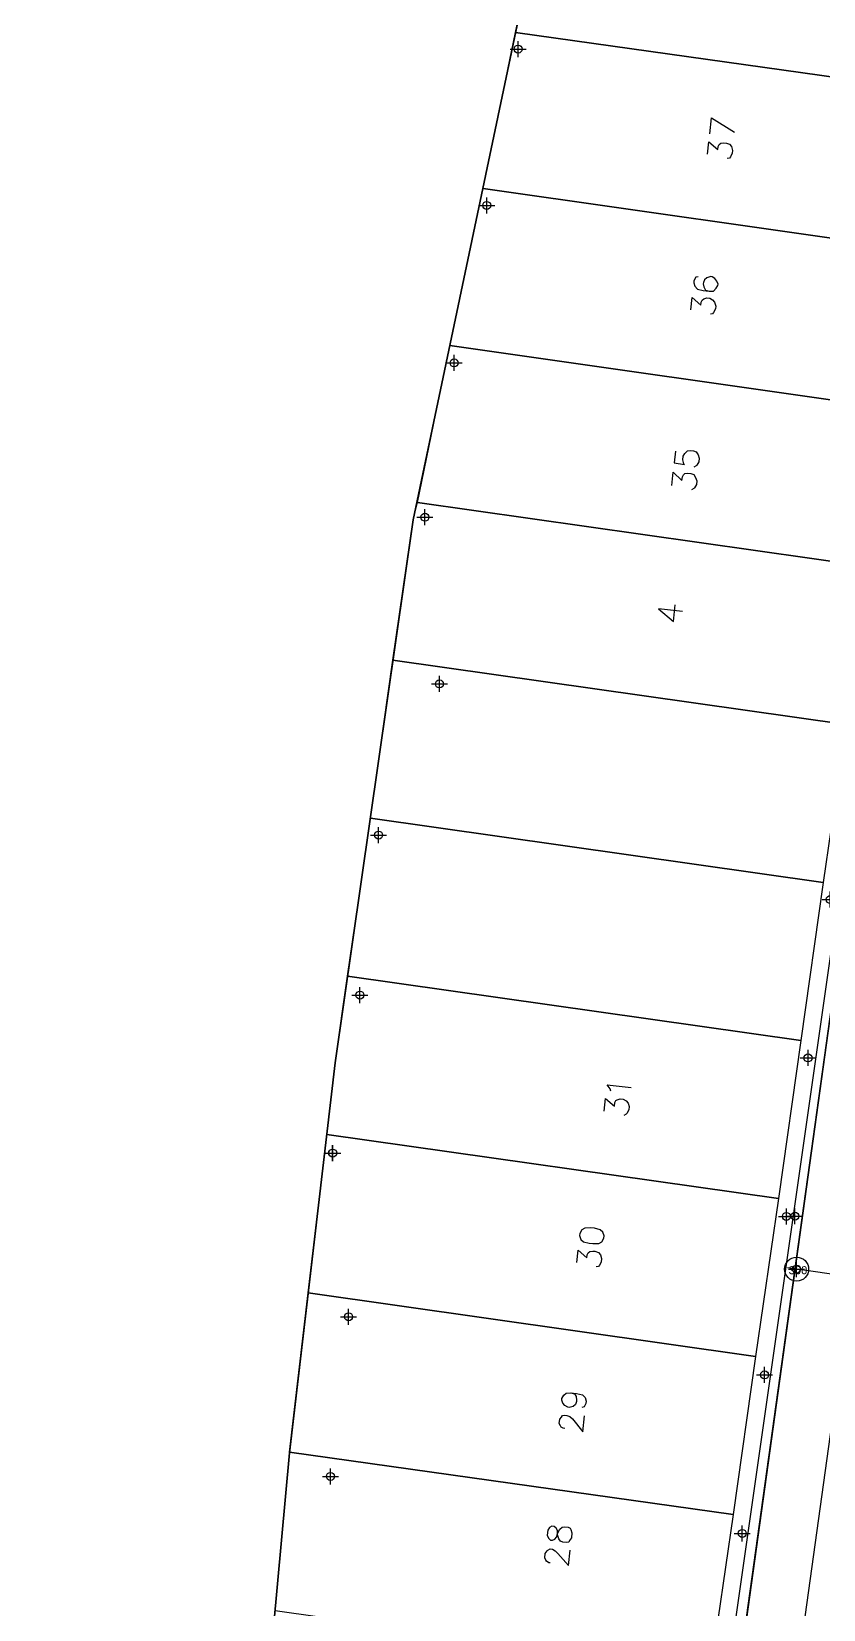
# Model space of a CAD drawing. Header units: metres. Extents: x -977055 to 805873, y -1033982 to 242021.
# Drawn here: x 734.1 to 783.6, y 831.3 to 929.9 of the extents above; entities that cross this region are included whole.
import ezdxf

# ---------------------------------------------------------------- set-up
doc = ezdxf.new("R2010")
doc.units = ezdxf.units.M
doc.header["$PDMODE"] = 32
doc.header["$PDSIZE"] = 1.5
for name, color, linetype in [('linea 1', 1, 'Continuous'), ('puntos nov 7', 50, 'Continuous'), ('PUNTOS V', 4, 'Continuous'), ('V-NODE', 1, 'Continuous')]:
    doc.layers.add(name, color=color, linetype=linetype)
doc.layers.add('PDF2_area escolar', color=7, linetype='Continuous', true_color=0x989898)
doc.layers.add('PDF_Geometry', color=7, linetype='Continuous', true_color=0x797979)
doc.styles.add('CITY2', font='stylu.ttf', dxfattribs={"height": 0.2})
doc.styles.get("Standard").update_dxf_attribs({"font": 'arial.ttf'})
doc.dimstyles.new('COTAS2', dxfattribs={"dimtxt": 0.02, "dimasz": 0.1, "dimexe": 0.15, "dimexo": 0.08, "dimgap": 0.05, "dimtad": 1, "dimzin": 0, "dimdsep": 46, "dimtxsty": 'CITY2', "dimblk": 'ARCHTICK', "dimcen": 1, "dimdle": 0.1, "dimclrd": 1, "dimclre": 1, "dimclrt": 2, "dimadec": 0, "dimazin": 0, "dimtfac": 1, "dimtofl": 0, "dimtmove": 0, "dimatfit": 3, "dimldrblk": 'ARCHTICK', "dimfxl": 0.18, "dimtolj": 1, "dimtzin": 0, "dimarcsym": 0})

# ---------------------------------------------------------------- blocks, each defined once
blk = doc.blocks.new('*U274')
at = {"color": 0, "linetype": 'ByBlock', "lineweight": -2, "transparency": 16777216}
for p, q in [((-1, 0), (1, 0)), ((0, -1), (0, 1))]:
    blk.add_line(p, q, dxfattribs=at)
blk.add_circle((0, 0), 0.5, dxfattribs=at)
blk = doc.blocks.new('*U328', base_point=(781.819, 855.843, 1006.869))
at = {"layer": 'V-NODE', "color": 50, "lineweight": -2, "xscale": 0.5, "yscale": 0.5, "zscale": 0.5}
blk.add_blockref('*U274', (781.819, 855.843, 1006.869), dxfattribs=at)
blk = doc.blocks.new('*U712', base_point=(784.028, 875.632, 1005.997))
at = {"layer": 'V-NODE', "color": 50, "lineweight": -2, "xscale": 0.5, "yscale": 0.5, "zscale": 0.5}
blk.add_blockref('*U274', (784.028, 875.632, 1005.997), dxfattribs=at)
blk = doc.blocks.new('*U721', base_point=(782.635, 865.73, 1006.442))
at = {"layer": 'V-NODE', "color": 50, "lineweight": -2, "xscale": 0.5, "yscale": 0.5, "zscale": 0.5}
blk.add_blockref('*U274', (782.635, 865.73, 1006.442), dxfattribs=at)
blk = doc.blocks.new('*U724', base_point=(781.281, 855.824, 1006.961))
at = {"layer": 'V-NODE', "color": 50, "lineweight": -2, "xscale": 0.5, "yscale": 0.5, "zscale": 0.5}
blk.add_blockref('*U274', (781.281, 855.824, 1006.961), dxfattribs=at)
blk = doc.blocks.new('*U733', base_point=(779.917, 845.924, 1007.454))
at = {"layer": 'V-NODE', "color": 50, "lineweight": -2, "xscale": 0.5, "yscale": 0.5, "zscale": 0.5}
blk.add_blockref('*U274', (779.917, 845.924, 1007.454), dxfattribs=at)
blk = doc.blocks.new('*U736', base_point=(778.523, 836.013, 1008.021))
at = {"layer": 'V-NODE', "color": 50, "lineweight": -2, "xscale": 0.5, "yscale": 0.5, "zscale": 0.5}
blk.add_blockref('*U274', (778.523, 836.013, 1008.021), dxfattribs=at)
blk = doc.blocks.new('*U1009', base_point=(781.92, 852.535, 1006.51))
at = {"layer": 'V-NODE', "color": 50, "lineweight": -2, "xscale": 0.5, "yscale": 0.5, "zscale": 0.5}
blk.add_blockref('*U274', (781.92, 852.535, 1006.51), dxfattribs=at)
blk = doc.blocks.new('*U1780', base_point=(752.789, 839.581, 1007.447))
at = {"layer": 'V-NODE', "color": 50, "lineweight": -2, "xscale": 0.5, "yscale": 0.5, "zscale": 0.5}
blk.add_blockref('*U274', (752.789, 839.581, 1007.447), dxfattribs=at)
blk = doc.blocks.new('*U1783', base_point=(753.923, 849.553, 1006.987))
at = {"layer": 'V-NODE', "color": 50, "lineweight": -2, "xscale": 0.5, "yscale": 0.5, "zscale": 0.5}
blk.add_blockref('*U274', (753.923, 849.553, 1006.987), dxfattribs=at)
blk = doc.blocks.new('*U1786', base_point=(752.927, 859.787, 1007.39))
at = {"layer": 'V-NODE', "color": 50, "lineweight": -2, "xscale": 0.5, "yscale": 0.5, "zscale": 0.5}
blk.add_blockref('*U274', (752.927, 859.787, 1007.39), dxfattribs=at)
blk = doc.blocks.new('*U1789', base_point=(752.925, 859.786, 1006.39))
at = {"layer": 'V-NODE', "color": 50, "lineweight": -2, "xscale": 0.5, "yscale": 0.5, "zscale": 0.5}
blk.add_blockref('*U274', (752.925, 859.786, 1006.39), dxfattribs=at)
blk = doc.blocks.new('*U1792', base_point=(754.63, 869.658, 1005.948))
at = {"layer": 'V-NODE', "color": 50, "lineweight": -2, "xscale": 0.5, "yscale": 0.5, "zscale": 0.5}
blk.add_blockref('*U274', (754.63, 869.658, 1005.948), dxfattribs=at)
blk = doc.blocks.new('*U1795', base_point=(755.797, 879.662, 1005.479))
at = {"layer": 'V-NODE', "color": 50, "lineweight": -2, "xscale": 0.5, "yscale": 0.5, "zscale": 0.5}
blk.add_blockref('*U274', (755.797, 879.662, 1005.479), dxfattribs=at)
blk = doc.blocks.new('*U1798', base_point=(759.6, 889.106, 1005.4))
at = {"layer": 'V-NODE', "color": 50, "lineweight": -2, "xscale": 0.5, "yscale": 0.5, "zscale": 0.5}
blk.add_blockref('*U274', (759.6, 889.106, 1005.4), dxfattribs=at)
blk = doc.blocks.new('*U1801', base_point=(758.694, 899.53, 1004.751))
at = {"layer": 'V-NODE', "color": 50, "lineweight": -2, "xscale": 0.5, "yscale": 0.5, "zscale": 0.5}
blk.add_blockref('*U274', (758.694, 899.53, 1004.751), dxfattribs=at)
blk = doc.blocks.new('*U1804', base_point=(760.516, 909.171, 1004.214))
at = {"layer": 'V-NODE', "color": 50, "lineweight": -2, "xscale": 0.5, "yscale": 0.5, "zscale": 0.5}
blk.add_blockref('*U274', (760.516, 909.171, 1004.214), dxfattribs=at)
blk = doc.blocks.new('*U1807', base_point=(762.554, 919.01, 1003.921))
at = {"layer": 'V-NODE', "color": 50, "lineweight": -2, "xscale": 0.5, "yscale": 0.5, "zscale": 0.5}
blk.add_blockref('*U274', (762.554, 919.01, 1003.921), dxfattribs=at)
blk = doc.blocks.new('*U1810', base_point=(764.517, 928.783, 1003.335))
at = {"layer": 'V-NODE', "color": 50, "lineweight": -2, "xscale": 0.5, "yscale": 0.5, "zscale": 0.5}
blk.add_blockref('*U274', (764.517, 928.783, 1003.335), dxfattribs=at)
blk = doc.blocks.new('base')
at = {"layer": 'PDF_Geometry', "lineweight": 25, "extrusion": (-0.000787417, 0.063364, 0.99799), "elevation": 0.026}
for points in [[(-314.355, -197.288), (-299.601, -195.681), (-292.744, -194.188), (-282.663, -192.111), (-274.476, -190.361), (-258.037, -185.154), (-248.029, -180.61), (-240.539, -177.71), (-228.643, -174.042), (-222.733, -172.714), (-217.384, -171.04), (-209.935, -169.248), (-202.16, -164.759), (-196.196, -160.284), (-195.073, -159.817), (-178.095, -157.457), (-154.298, -156.614), (-136.667, -154.611), (-124.436, -153.164), (-118.066, -151.474), (-100.79, -146.646), (-80.955, -140.967), (-73.385, -139.328), (-61.694, -135.822), (-40.504, -131.604), (-37.727, -130.872), (-17.661, -129.441), (1.311, -127.461), (21.092, -124.929), (41.006, -122.83), (47.376, -123.458), (63.592, -123.186), (81.402, -124.312), (85.639, -96.072), (88.705, -66.393), (92.811, -40.781), (97.16, -22.386), (100.596, -1.562), (102.483, 8.32), (109.691, 37.361), (117.528, 76.62), (126.217, 115.638), (131.513, 149.592), (134.682, 173.973), (136.916, 195.591), (139.956, 229.678), (141.558, 250.676), (142.614, 271.37), (143.252, 283.21), (147.066, 312.938), (152.58, 355.631), (153.554, 396.042), (150.869, 418.02), (151.777, 438.639), (150.959, 458.028), (151.777, 438.639), (150.869, 418.02), (153.554, 396.042), (152.58, 355.631), (147.066, 312.938), (143.252, 283.21), (142.614, 271.37), (141.558, 250.676), (139.956, 229.678), (136.916, 195.591), (134.682, 173.973), (131.513, 149.592), (126.217, 115.638), (117.528, 76.62), (109.691, 37.361), (102.483, 8.32), (100.596, -1.562), (97.16, -22.386), (92.811, -40.781), (88.705, -66.393), (85.639, -96.072), (81.402, -124.312), (63.592, -123.186), (47.376, -123.458), (41.006, -122.83), (21.092, -124.929), (1.311, -127.461), (-17.661, -129.441), (-37.727, -130.872), (-40.504, -131.604), (-61.694, -135.822), (-73.385, -139.328), (-80.955, -140.967), (-100.79, -146.646), (-118.066, -151.474), (-124.436, -153.164), (-136.667, -154.611), (-154.298, -156.614), (-178.095, -157.457), (-195.073, -159.817), (-196.196, -160.284), (-202.16, -164.759), (-209.935, -169.248), (-217.384, -171.04), (-222.733, -172.714), (-228.643, -174.042), (-240.539, -177.71), (-248.029, -180.61), (-258.037, -185.154), (-274.476, -190.361), (-282.663, -192.111), (-292.744, -194.188), (-299.601, -195.681), (-314.355, -197.288), (-312.178, -178.446), (-309.146, -157.898), (-306.876, -132.899), (-305.823, -118.002), (-298.643, -78.802), (-291.055, -45.077), (-282.252, -15.116), (-275.645, 10.473), (-270.319, 33.898), (-263.825, 63.164), (-258.15, 86.408), (-284.424, 123.888)], [(129.33, 446.993), (130.719, 376.627), (119.722, 267.265), (72.738, -35.348), (74.134, -37.232), (92.979, -40.152)], [(107.382, 91.707), (107.261, 90.702), (105.84, 91.615)], [(107.536, 92.987), (107.442, 92.21), (106.898, 92.693), (106.876, 92.51), (106.813, 92.379), (106.711, 92.298), (106.523, 92.275), (106.34, 92.297), (106.163, 92.364), (106.042, 92.518), (105.978, 92.758), (106, 92.94), (106.119, 93.158), (106.176, 93.244), (106.318, 93.273)], [(108.227, 100.648), (108.37, 100.677), (108.489, 100.895), (108.505, 101.032), (108.436, 101.226), (108.275, 101.43), (107.915, 101.52), (107.549, 101.564), (107.269, 101.552), (107.11, 101.385), (106.997, 101.213), (106.986, 101.122), (107.055, 100.928), (107.176, 100.775), (107.348, 100.661), (107.439, 100.65), (107.679, 100.714), (107.832, 100.835), (107.9, 101.012), (107.911, 101.103), (107.887, 101.292), (107.772, 101.491), (107.549, 101.564)], [(108.709, 102.723), (108.615, 101.946), (108.071, 102.429), (108.049, 102.246), (107.986, 102.114), (107.884, 102.034), (107.69, 101.965), (107.507, 101.987), (107.336, 102.1), (107.215, 102.254), (107.151, 102.493), (107.173, 102.676), (107.292, 102.894), (107.349, 102.979), (107.491, 103.009)], [(109.772, 111.544), (109.86, 112.276), (109.225, 112.399), (109.266, 112.347), (109.33, 112.108), (109.302, 111.879), (109.189, 111.707), (109.029, 111.541), (108.841, 111.517), (108.658, 111.539), (108.481, 111.607), (108.366, 111.807), (108.296, 112), (108.324, 112.229), (108.443, 112.446), (108.494, 112.487), (108.642, 112.562)], [(110.031, 113.693), (109.931, 112.87), (109.392, 113.399), (109.365, 113.17), (109.303, 113.038), (109.2, 112.958), (109.012, 112.934), (108.829, 112.956), (108.652, 113.024), (108.537, 113.223), (108.467, 113.417), (108.495, 113.646), (108.614, 113.863), (108.665, 113.904), (108.813, 113.978)], [(109.453, 121.599), (110.961, 121.417), (110.038, 122.224), (109.912, 121.173)], [(91.093, 128.17), (91.733, 128.093), (92.016, 130.053), (91.376, 130.13), (91.093, 128.17), (89.215, 126.819), (50.746, 132.753), (49.396, 134.631), (67.752, 253.123), (69.636, 254.519), (108.099, 248.54), (109.45, 246.662)], [(89.215, 126.819), (91.093, 128.17), (109.45, 246.662), (108.099, 248.54)], [(114.316, 151.571), (114.345, 151.429), (114.546, 151.173), (113.038, 151.355)], [(114.744, 152.818), (114.651, 152.041), (114.106, 152.524), (114.079, 152.296), (114.016, 152.164), (113.919, 152.129), (113.726, 152.06), (113.543, 152.082), (113.371, 152.195), (113.25, 152.349), (113.181, 152.543), (113.209, 152.771), (113.327, 152.989), (113.379, 153.029), (113.527, 153.104)], [(116.581, 162.289), (116.487, 161.511), (115.943, 161.994), (115.921, 161.812), (115.858, 161.68), (115.756, 161.6), (115.568, 161.576), (115.431, 161.592), (115.208, 161.666), (115.087, 161.819), (115.023, 162.059), (115.051, 162.287), (115.164, 162.459), (115.221, 162.545), (115.363, 162.574)], [(117.053, 170.439), (116.83, 170.513), (116.709, 170.666), (116.691, 170.9), (116.702, 170.992), (116.77, 171.169), (116.923, 171.29), (117.163, 171.353), (117.254, 171.342), (117.426, 171.229), (117.547, 171.075), (117.616, 170.882), (117.605, 170.79), (117.486, 170.573), (117.333, 170.452), (117.053, 170.439), (116.687, 170.483), (116.327, 170.573), (116.161, 170.732), (116.097, 170.972), (116.113, 171.109), (116.232, 171.326), (116.375, 171.356)], [(117.46, 172.662), (117.551, 172.651), (117.683, 172.589), (117.718, 172.492), (117.792, 172.344), (117.759, 172.07), (117.651, 171.944), (117.595, 171.858), (117.452, 171.829), (117.315, 171.845), (117.138, 171.913), (116.971, 172.072), (116.328, 172.892), (116.207, 171.886)], [(118.473, 181.073), (118.564, 181.062), (118.691, 180.954), (118.731, 180.902), (118.806, 180.754), (118.773, 180.48), (118.659, 180.308), (118.608, 180.268), (118.46, 180.193), (118.323, 180.21), (118.151, 180.323), (117.985, 180.482), (117.336, 181.256), (117.22, 180.296)]]:
    blk.add_lwpolyline(points, dxfattribs=at)
for points in [[(119.443, 85.2), (117.528, 76.62), (117.288, 75.397), (91.659, 79.366), (93.22, 89.24)], [(121.592, 94.957), (119.443, 85.2), (93.22, 89.24), (94.735, 99.12)], [(123.792, 104.754), (121.592, 94.957), (94.735, 99.12), (96.255, 109.046)], [(125.947, 114.557), (123.792, 104.754), (96.255, 109.046), (97.816, 118.92)], [(127.599, 124.421), (126.217, 115.638), (125.947, 114.557), (97.816, 118.92), (99.331, 128.8)], [(129.114, 134.301), (127.599, 124.421), (99.331, 128.8), (100.891, 138.675)], [(130.675, 144.175), (129.114, 134.301), (100.891, 138.675), (102.406, 148.555)], [(132.098, 154.066), (131.513, 149.592), (130.675, 144.175), (102.406, 148.555), (103.921, 158.435)], [(133.385, 163.974), (132.098, 154.066), (103.921, 158.435), (105.482, 168.309)], [(116.377, 160.597), (116.313, 160.837), (116.147, 160.996), (115.787, 161.086), (115.558, 161.113), (115.187, 161.112), (114.988, 160.997), (114.869, 160.779), (114.852, 160.642), (114.916, 160.402), (115.083, 160.243), (115.443, 160.153), (115.671, 160.126), (116.042, 160.128), (116.242, 160.243), (116.361, 160.46)], [(134.677, 173.927), (133.385, 163.974), (105.482, 168.309), (106.997, 178.189)], [(135.689, 183.867), (134.682, 173.973), (134.677, 173.927), (106.997, 178.189), (108.557, 188.064)], [(118.635, 179.337), (118.566, 179.531), (118.439, 179.639), (118.302, 179.656), (118.154, 179.581), (118.046, 179.455), (117.968, 179.186), (117.849, 178.968), (117.695, 178.848), (117.552, 178.819), (117.324, 178.846), (117.192, 178.908), (117.157, 179.005), (117.088, 179.199), (117.127, 179.519), (117.24, 179.691), (117.297, 179.777), (117.439, 179.806), (117.668, 179.779), (117.8, 179.716), (117.92, 179.563), (117.984, 179.323), (117.997, 179.043), (118.072, 178.895), (118.198, 178.787), (118.335, 178.771), (118.483, 178.846), (118.596, 179.017)]]:
    blk.add_lwpolyline(points, close=True, dxfattribs=at)
blk = doc.blocks.new('_ArchTick')
at = {"color": 0, "linetype": 'ByBlock', "const_width": 0.15}
blk.add_lwpolyline([(-0.5, -0.5), (0.5, 0.5)], dxfattribs=at)
blk = doc.blocks.new('*D5310')
at = {"color": 1, "linetype": 'Continuous', "lineweight": -2, "transparency": 16777216}
for p, q in [((772.04, 782.12), (814.242, 1085.909)), ((779.172, 781.129), (821.374, 1084.918))]:
    blk.add_line(p, q, dxfattribs=at)
at = {"color": 1, "lineweight": -2, "transparency": 16777216}
blk.add_line((814.123, 1085.774), (821.452, 1084.756), dxfattribs=at)
at = {"layer": 'Defpoints', "color": 0, "transparency": 16777216}
for p in [(821.353, 1084.769), (772.029, 782.041, 997.581), (779.161, 781.05, 997.581)]:
    blk.add_point(p, dxfattribs=at)
at = {"color": 1, "lineweight": -2, "transparency": 16777216, "xscale": 0.1, "yscale": 0.1, "zscale": 0.1}
for p, rotation in [((814.222, 1085.76), 172.0910911507729), ((821.353, 1084.769), 352.0910911507729)]:
    blk.add_blockref('_ArchTick', p, dxfattribs=dict(at, rotation=rotation))
at = {"color": 2, "transparency": 16777216, "insert": (817.809, 1085.421), "char_height": 0.2, "attachment_point": 5, "rotation": 352.09109, "style": 'CITY2'}
blk.add_mtext('\\A1;7.20', dxfattribs=at)

msp = doc.modelspace()

# ---------------------------------------------------------------- linework, layer by layer
at = {"elevation": 997.581}
msp.add_lwpolyline([(777.44957, 768.73341), (816.44511, 1049.36051), (809.30523, 1050.36899), (770.31806, 769.72412), (777.44957, 768.73341)], dxfattribs=at)
at = {"layer": 'linea 1', "elevation": 997.581}
for points in [[(809.48179, 1051.63995), (770.20279, 768.89443)], [(813.04755, 1051.1446), (773.76855, 768.39907)]]:
    msp.add_lwpolyline(points, dxfattribs=at)
at = {"layer": 'linea 1'}
msp.add_point((781.92311, 852.53508, 997.925), dxfattribs=at)
at = {"layer": 'PUNTOS V'}
for points, elevation in [([(777.26769, 767.42416), (777.26769, 767.42416), (816.43427, 1049.36051), (809.30523, 1050.36899), (770.31806, 769.72412), (768.33485, 754.33331)], 1012.915), ([(781.35766, 852.63405), (793.84088, 850.8374)], 997.925)]:
    msp.add_lwpolyline(points, dxfattribs=dict(at, elevation=elevation))

# ---------------------------------------------------------------- block references
at = {"layer": 'PDF2_area escolar'}
msp.add_blockref('base', (882.736, 1016.336, 999.038), dxfattribs=at)
at = {"layer": 'puntos nov 7'}
for name, p in [('*U1810', (764.517, 928.783, 1003.335)), ('*U1807', (762.554, 919.01, 1003.921)), ('*U1804', (760.516, 909.171, 1004.214)), ('*U1801', (758.694, 899.53, 1004.751)), ('*U1798', (759.6, 889.106, 1005.4)), ('*U1795', (755.797, 879.662, 1005.479)), ('*U712', (784.028, 875.632, 1005.997)), ('*U1792', (754.63, 869.658, 1005.948)), ('*U721', (782.635, 865.73, 1006.442)), ('*U1789', (752.925, 859.786, 1006.39)), ('*U1786', (752.927, 859.787, 1007.39)), ('*U724', (781.281, 855.824, 1006.961)), ('*U328', (781.819, 855.843, 1006.869)), ('*U1009', (781.92, 852.535, 1006.51)), ('*U1783', (753.923, 849.553, 1006.987)), ('*U733', (779.917, 845.924, 1007.454)), ('*U1780', (752.789, 839.581, 1007.447)), ('*U736', (778.523, 836.013, 1008.021))]:
    msp.add_blockref(name, p, dxfattribs=at)

# ---------------------------------------------------------------- texts
at = {"layer": 'linea 1', "insert": (781.42405, 852.71539, 997.925), "char_height": 0.5, "attachment_point": 1}
msp.add_mtext_dynamic_manual_height_columns('360', width=1.32611, gutter_width=12.5, heights=[0], dxfattribs=at)

# ---------------------------------------------------------------- dimensions: what is measured, and where the dimension line sits
at = {"color": 3}
dim = msp.add_aligned_dim(p1=(772.02908, 782.04074, 997.581), p2=(779.16059, 781.05003, 997.581), distance=306.63594, dimstyle='COTAS2', dxfattribs=at)
dim.commit()
dim.dimension.update_dxf_attribs({"geometry": '*D5310', "text_midpoint": (817.80923, 1085.42103)})

doc.saveas('drawing.dxf')
